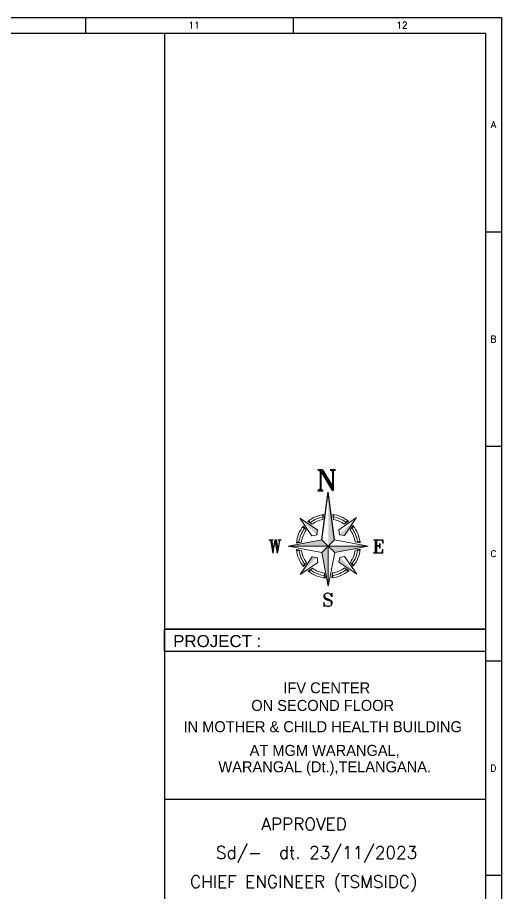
# Model space of a CAD drawing. Extents: x 2733443 to 3206532, y -1516114 to -1264405.
# Drawn here: x 2900583 to 2912603, y -1368420 to -1346682 of the extents above; entities that cross this region are included whole.
import ezdxf
from ezdxf.enums import TextEntityAlignment as Align

# ---------------------------------------------------------------- set-up
doc = ezdxf.new("R2010")
doc.units = 0
doc.header["$MEASUREMENT"] = 0
doc.linetypes.add('1', pattern=[0, 0, 0])
for name, color, linetype in [('GRIDS', 2, 'Continuous'), ('TEXT', 5, '1'), ('TITLE', 7, 'Continuous'), ('walls', 1, 'Continuous')]:
    doc.layers.add(name, color=color, linetype=linetype)
doc.styles.add('ARIAL', font='arial.ttf')
doc.styles.add('ROMANS', font='romans.shx')
doc.styles.add('ROMANT', font='romant.shx')
doc.styles.add('RT', font='romant.shx')

# ---------------------------------------------------------------- blocks, each defined once
blk = doc.blocks.new('A$C772B36EA')
at = {"layer": 'TITLE', "color": 5}
for p in [(-343, 338), (338, 343)]:
    blk.add_line(p, (0, 2877), dxfattribs=at)
at = {"layer": 'TITLE', "color": 8, "lineweight": 5}
for p, q in [((-566, 858), (-1516, 1493)), ((-866, 553), (-1516, 1493)), ((-287, 1418), (-252, 1683)), ((-287, 1418), (-252, 1683)), ((270, 1421), (233, 1686)), ((270, 1421), (233, 1686)), ((270, 1421), (233, 1686)), ((553, 866), (1493, 1516)), ((858, 566), (1493, 1516)), ((-1173, 847), (-1326, 1068)), ((-865, 1160), (-1088, 1309)), ((847, 1173), (1068, 1326)), ((1160, 865), (1309, 1088)), ((-606, 597), (-866, 553)), ((-606, 597), (-566, 858)), ((597, 606), (553, 866)), ((597, 606), (858, 566)), ((-343, 338), (-2128, 0)), ((-2128, 0), (0, 0)), ((0, 0), (-2128, 0)), ((-338, -343), (-2128, 0)), ((-1432, 209), (-1695, 156)), ((0, 0), (-343, 338)), ((-343, 338), (0, 0)), ((-338, -343), (0, 0)), ((0, 0), (-338, -343)), ((0, 0), (338, 343)), ((338, 343), (0, 0)), ((0, 0), (343, -338)), ((343, -338), (0, 0)), ((0, 0), (0, -2128)), ((0, -2128), (0, 0)), ((0, 0), (2128, 0)), ((2128, 0), (0, 0)), ((338, 343), (2128, 0)), ((343, -338), (2128, 0)), ((1428, 230), (1692, 182)), ((-1428, -230), (-1692, -182)), ((-338, -343), (0, -2128)), ((343, -338), (0, -2128)), ((1432, -209), (1695, -156)), ((-858, -566), (-1493, -1516)), ((-553, -866), (-1493, -1516)), ((-1160, -865), (-1309, -1088)), ((-597, -606), (-858, -566)), ((-597, -606), (-553, -866)), ((606, -597), (566, -858)), ((566, -858), (1516, -1493)), ((606, -597), (866, -553)), ((866, -553), (1516, -1493)), ((1173, -847), (1326, -1068)), ((-847, -1173), (-1068, -1326)), ((865, -1160), (1088, -1309)), ((-209, -1432), (-156, -1695)), ((230, -1428), (182, -1692))]:
    blk.add_line(p, q, dxfattribs=at)
for radius, start, end in [(1702, 98.5269, 129.7262), (1575, 99.8514, 126.7077), (1447, 101.4218, 126.7077), (1702, 51.1427, 82.1348), (1575, 54.1612, 80.8143), (1447, 54.1612, 79.2487), (1702, 141.1427, 174.7262), (1575, 9.1612, 36.7077), (1702, 6.1427, 39.7262), (1575, 144.1612, 171.7077), (1447, 144.1612, 171.7077), (1447, 9.1612, 36.7077), (1702, 186.1427, 219.7262), (1575, 189.1612, 216.7077), (1447, 189.1612, 216.7077), (1447, 324.1612, 351.7077), (1575, 324.1612, 351.7077), (1702, 321.1427, 354.7262), (1702, 231.1427, 264.7262), (1575, 234.1612, 261.7077), (1447, 234.1612, 261.7077), (1702, 276.1427, 309.7262), (1447, 279.1612, 306.7077), (1575, 279.1612, 306.7077)]:
    blk.add_arc((0, 0), radius, start, end, dxfattribs=at)
at = {"layer": 'TITLE', "color": 5}
blk.add_solid([(0, 2877), (338, 343), (0, 0)], dxfattribs=at)
at = {"layer": 'TITLE', "color": 8, "lineweight": 5}
for points in [[(-1516, 1493), (-566, 858), (-606, 597)], [(-252, 1683), (-340, 1668), (-287, 1418)], [(233, 1686), (320, 1672), (270, 1421)], [(1493, 1516), (858, 566), (597, 606)], [(-1326, 1068), (-1380, 997), (-1173, 847)], [(-1088, 1309), (-1017, 1365), (-865, 1160)], [(1068, 1326), (997, 1380), (847, 1173)], [(1309, 1088), (1365, 1017), (1160, 865)], [(-2128, 0), (-343, 338), (0, 0)], [(-1684, 245), (-1695, 156), (-1432, 209)], [(0, -2128), (-338, -343), (0, 0)], [(2128, 0), (343, -338), (0, 0)], [(1680, 271), (1692, 182), (1428, 230)], [(-1680, -271), (-1692, -182), (-1428, -230)], [(1684, -245), (1695, -156), (1432, -209)], [(-1493, -1516), (-858, -566), (-597, -606)], [(-1309, -1088), (-1365, -1017), (-1160, -865)], [(1516, -1493), (566, -858), (606, -597)], [(1326, -1068), (1380, -997), (1173, -847)], [(-1068, -1326), (-997, -1380), (-847, -1173)], [(1088, -1309), (1017, -1365), (865, -1160)], [(-245, -1684), (-156, -1695), (-209, -1432)], [(271, -1680), (182, -1692), (230, -1428)]]:
    blk.add_solid(points, dxfattribs=at)
blk = doc.blocks.new('A$C1BA14061')
at = {"layer": 'TITLE', "color": 7}
for p, q in [((0, 0), (203982, 0)), ((169971, -1290), (169971, 0)), ((186976, -1290), (186976, 0)), ((203982, 0), (203982, -140464)), ((203982, -17558), (202692, -17558)), ((203982, -35116), (202692, -35116)), ((203982, -52674), (202692, -52674)), ((203982, -70232), (202692, -70232))]:
    blk.add_line(p, q, dxfattribs=at)
at = {"layer": 'TITLE'}
for p in [(1204, -1290), (202692, -139174)]:
    blk.add_line(p, (202692, -1290), dxfattribs=at)
at = {"layer": 'TITLE', "color": 7, "style": 'ROMANS', "width": 1}
for s, height, p in [('11', 534.7, (178836, -626)), ('12', 534.7, (195842, -626)), ('A', 535, (203324, -8765)), ('B', 535, (203324, -26323)), ('C', 535, (203324, -43881)), ('D', 535, (203324, -61439))]:
    blk.add_text(s, height=height, dxfattribs=at).set_placement(p, align=Align.MIDDLE)

msp = doc.modelspace()

# ---------------------------------------------------------------- linework, layer by layer
at = {"layer": 'TITLE'}
for p, q in [((2904230.1153, -1347073.5222), (2904230.1153, -1388928.8784)), ((2912211.1727, -1361881.6141), (2904230.1153, -1361881.6141)), ((2904230.1153, -1366098.7703), (2912208.3313, -1366098.7703))]:
    msp.add_line(p, q, dxfattribs=at)
msp.add_lwpolyline([(2904230.1153, -1361881.6141), (2912208.3313, -1361881.6141), (2912208.3313, -1362429.1387), (2904230.1153, -1362429.1387)], close=True, dxfattribs=at)

# ---------------------------------------------------------------- block references
at = {"layer": 'TITLE', "xscale": 0.3035552556082519, "yscale": 0.3035553943041123, "zscale": 0.3035553665695551}
msp.add_blockref('A$C1BA14061', (2850682.8944, -1346681.9547), dxfattribs=at)
at = {"layer": 'walls', "xscale": 0.4672758229201079, "yscale": 0.4672759995928573, "zscale": 0.4672758834301755}
msp.add_blockref('A$C772B36EA', (2908301.1701, -1359814.8246), dxfattribs=at)

# ---------------------------------------------------------------- texts
at = {"layer": 'GRIDS', "color": 0, "lineweight": 30, "style": 'ROMANT'}
for s, height, p in [(' APPROVED ', 307.05521, (2906430.2494, -1366875.3924)), ('Sd/-  dt. 23/11/2023', 307.055208, (2905509.5277, -1367579.9121)), ('CHIEF ENGINEER (TSMSIDC)', 307.055208, (2904868.1772, -1368303.9832))]:
    msp.add_text(s, height=height, dxfattribs=at).set_placement(p)
at = {"layer": 'TEXT', "color": 7, "style": 'RT'}
for s, p in [('W', (2906807.8461, -1359991.945)), ('E', (2909398.3384, -1359984.023)), ('S', (2908150.4281, -1361311.6797))]:
    msp.add_text(s, height=329.2738, dxfattribs=at).set_placement(p)
at = {"layer": 'TITLE', "color": 5, "style": 'RT'}
msp.add_text('N', height=519.3415, dxfattribs=at).set_placement((2907993.1517, -1358436.4729))
at = {"layer": 'TITLE', "color": 7, "style": 'ARIAL'}
msp.add_text('PROJECT :', height=300, dxfattribs=at).set_placement((2904449.3301, -1362323.2595))
at = {"layer": 'TITLE', "color": 7, "style": 'ARIAL', "width": 0.95}
for s, p in [(' IFV CENTER', (2908212.7859, -1363471.5571, 36.7234)), ('ON SECOND FLOOR ', (2908212.7859, -1363909.365, 36.7234)), ('IN MOTHER & CHILD HEALTH BUILDING ', (2908212.7859, -1364437.8664, 36.7234)), ('AT MGM WARANGAL,', (2908212.7859, -1365026.7434, 36.7234)), ('WARANGAL (Dt.),TELANGANA.', (2908212.7859, -1365434.0746, 36.7234))]:
    msp.add_text(s, height=273.316355, rotation=0.00004919, dxfattribs=at).set_placement(p, align=Align.CENTER)

doc.saveas('drawing.dxf')
